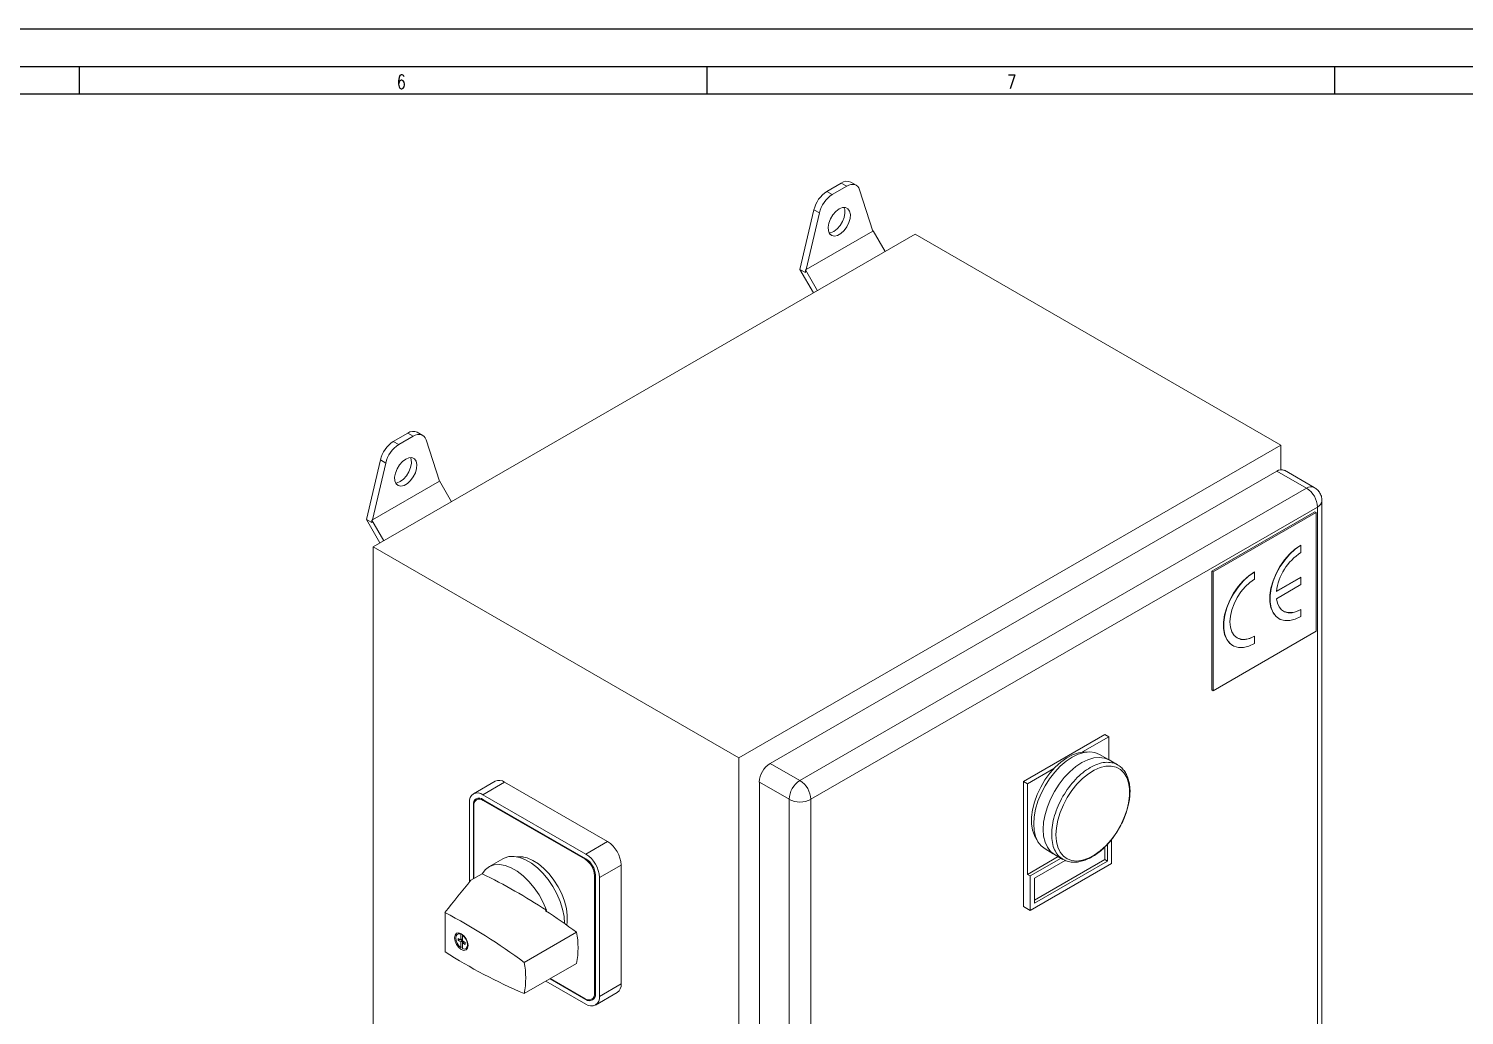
# Model space of a CAD drawing. Extents: x 4137 to 28680, y 2446 to 6814.
# Drawn here: x 4969.8 to 5344.4, y 3482.9 to 3740.6 of the extents above; entities that cross this region are included whole.
import ezdxf

# ---------------------------------------------------------------- set-up
doc = ezdxf.new("R2010")
doc.units = 0
doc.header["$LTSCALE"] = 0.5
doc.layers.get('0').update_dxf_attribs({"linetype": 'CONTINUOUS'})
doc.layers.add('DIM', color=5, linetype='CONTINUOUS')
doc.styles.get("Standard").update_dxf_attribs({"font": 'simplex.shx'})

msp = doc.modelspace()

# ---------------------------------------------------------------- linework, layer by layer
at = {"color": 7, "linetype": 'Continuous'}
for p, q in [((4137.01, 3740.59), (5819.01, 3740.59)), ((5809.01, 3730.59), (4157.01, 3730.59)), ((4164.01, 3723.59), (5802.01, 3723.59))]:
    msp.add_line(p, q, dxfattribs=at)
at = {"color": 7, "linetype": 'Continuous', "lineweight": 15}
for p, q in [((5178.06, 3698.1), (5181.82, 3700.27)), ((5179.47, 3697.28), (5178.06, 3698.1)), ((5183.24, 3699.46), (5179.47, 3697.28)), ((5183.24, 3699.46), (5181.82, 3700.27)), ((5185.74, 3699.7), (5184.32, 3700.52)), ((5190.07, 3687.75), (5186.61, 3698.54)), ((5171.04, 3677.72), (5174.69, 3693.29)), ((5176.1, 3692.47), (5172.64, 3677.68)), ((5174.69, 3693.29), (5176.1, 3692.47)), ((5201.09, 3686.9), (5059.67, 3605.26)), ((5190.07, 3687.75), (5172.64, 3677.68)), ((5190.13, 3687.78), (5190.07, 3687.75)), ((5193.25, 3682.38), (5190.13, 3687.78)), ((5296.55, 3631.79), (5201.09, 3686.9)), ((5171.04, 3677.72), (5172.46, 3676.9)), ((5174.58, 3671.59), (5171.04, 3677.72)), ((5172.64, 3677.68), (5172.46, 3677.58)), ((5172.46, 3676.9), (5172.46, 3677.58)), ((5172.46, 3677.58), (5175.58, 3672.17)), ((5064.92, 3632.79), (5068.68, 3634.96)), ((5070.1, 3634.14), (5066.34, 3631.97)), ((5070.1, 3634.14), (5068.68, 3634.96)), ((5072.6, 3634.39), (5071.18, 3635.21)), ((5066.34, 3631.97), (5064.92, 3632.79)), ((5076.93, 3622.43), (5073.47, 3633.23)), ((5155.13, 3550.15), (5296.55, 3631.79)), ((5296.55, 3625.43), (5296.55, 3631.79)), ((5057.9, 3612.41), (5061.55, 3627.97)), ((5062.96, 3627.16), (5059.5, 3612.37)), ((5061.55, 3627.97), (5062.96, 3627.16)), ((5163.26, 3548.72), (5295.49, 3625.06)), ((5295.49, 3625.06), (5303.27, 3620.57)), ((5305.27, 3620.77), (5297.49, 3625.26)), ((5076.93, 3622.43), (5059.5, 3612.37)), ((5077, 3622.47), (5076.93, 3622.43)), ((5080.12, 3617.06), (5077, 3622.47)), ((5303.27, 3620.57), (5171.04, 3544.23)), ((5173.87, 3539.34), (5306.1, 3615.67)), ((5306.1, 3615.67), (5306.1, 3381.32)), ((5307.27, 3382.96), (5307.27, 3617.3)), ((5057.9, 3612.41), (5059.32, 3611.59)), ((5061.44, 3606.28), (5057.9, 3612.41)), ((5059.5, 3612.37), (5059.32, 3612.27)), ((5059.32, 3611.59), (5059.32, 3612.27)), ((5059.32, 3612.27), (5062.44, 3606.86)), ((5305.39, 3614.45), (5278.52, 3598.93)), ((5305.75, 3614.24), (5278.88, 3598.73)), ((5305.39, 3614.45), (5305.75, 3614.24)), ((5305.75, 3583.21), (5305.75, 3614.24)), ((5059.67, 3605.26), (5059.67, 3360.3)), ((5059.67, 3605.26), (5155.13, 3550.15)), ((5301.79, 3605.67), (5301.71, 3605.71)), ((5301.79, 3605.67), (5301.79, 3603.81)), ((5278.52, 3598.93), (5278.52, 3567.9)), ((5278.52, 3598.93), (5278.88, 3598.73)), ((5278.88, 3598.73), (5278.88, 3567.7)), ((5289.69, 3598.69), (5289.62, 3598.73)), ((5289.69, 3598.69), (5289.69, 3596.83)), ((5295.39, 3593.6), (5301.79, 3597.29)), ((5295.4, 3593.68), (5301.71, 3597.33)), ((5301.79, 3597.29), (5301.71, 3597.33)), ((5301.79, 3597.29), (5301.79, 3595.43)), ((5295.39, 3591.73), (5301.79, 3595.43)), ((5296.02, 3586.53), (5296.09, 3586.49)), ((5301.79, 3588.91), (5301.71, 3588.95)), ((5301.79, 3588.91), (5301.79, 3587.05)), ((5278.88, 3567.7), (5305.75, 3583.21)), ((5289.69, 3581.93), (5289.62, 3581.97)), ((5289.69, 3581.93), (5289.69, 3580.07)), ((5283.92, 3579.55), (5283.99, 3579.51)), ((5278.52, 3567.9), (5278.88, 3567.7)), ((5250.59, 3556.27), (5229.38, 3544.03)), ((5251.65, 3555.66), (5244.79, 3551.7)), ((5250.59, 3556.27), (5251.65, 3555.66)), ((5251.65, 3549.66), (5251.65, 3555.66)), ((5155.13, 3550.15), (5155.13, 3305.19)), ((5171.04, 3544.23), (5163.26, 3548.72)), ((5251.4, 3549.79), (5249.22, 3551.05)), ((5253.93, 3548.35), (5251.71, 3549.63)), ((5237.3, 3547.38), (5230.44, 3543.41)), ((5091.47, 3544.07), (5085.81, 3540.8)), ((5088.31, 3540.55), (5093.97, 3543.82)), ((5115.18, 3525.04), (5088.31, 3540.55)), ((5120.84, 3528.31), (5093.97, 3543.82)), ((5160.44, 3543.83), (5168.21, 3539.34)), ((5160.44, 3309.48), (5160.44, 3543.83)), ((5229.38, 3544.03), (5229.38, 3511.36)), ((5229.38, 3544.03), (5230.44, 3543.41)), ((5230.44, 3543.41), (5230.44, 3519.73)), ((5084.77, 3538.51), (5084.77, 3517.72)), ((5085.84, 3518.59), (5085.84, 3537.9)), ((5085.91, 3537.61), (5085.91, 3518.63)), ((5087.39, 3539.66), (5086.63, 3539.22)), ((5088.31, 3539.33), (5115.18, 3523.82)), ((5114.97, 3523.7), (5088.38, 3539.04)), ((5168.21, 3539.34), (5168.21, 3304.99)), ((5173.87, 3304.99), (5173.87, 3539.34)), ((5120.84, 3528.31), (5115.18, 3525.04)), ((5234.99, 3526.39), (5237.16, 3525.13)), ((5250.59, 3523.61), (5250.59, 3526.88)), ((5251.3, 3523.2), (5251.3, 3527.6)), ((5252.36, 3522.59), (5252.36, 3528.84)), ((5093.54, 3523.82), (5089.86, 3521.7)), ((5097.64, 3524.28), (5097.57, 3524.25)), ((5118.72, 3518.92), (5124.37, 3522.18)), ((5124.37, 3491.16), (5124.37, 3522.18)), ((5238.46, 3524.37), (5230.44, 3519.73)), ((5239.17, 3523.96), (5231.15, 3519.33)), ((5231.15, 3510.34), (5252.36, 3522.59)), ((5232.21, 3513), (5250.59, 3523.61)), ((5240.29, 3523.38), (5232.21, 3518.71)), ((5232.21, 3512.18), (5251.3, 3523.2)), ((5237.46, 3524.95), (5239.68, 3523.66)), ((5251.3, 3523.2), (5250.59, 3523.61)), ((5088.11, 3519.9), (5085.18, 3518.21)), ((5117.44, 3488.71), (5117.44, 3519.41)), ((5117.66, 3519.53), (5117.66, 3488.5)), ((5118.72, 3487.89), (5118.72, 3518.92)), ((5231.15, 3519.33), (5230.44, 3519.73)), ((5231.15, 3519.33), (5231.15, 3510.34)), ((5232.21, 3518.71), (5232.21, 3512.18)), ((5229.38, 3511.36), (5231.15, 3510.34)), ((5078.41, 3509.79), (5078.41, 3499.47)), ((5104.65, 3510.24), (5104.86, 3510.36)), ((5082.16, 3504.42), (5081.66, 3504.13)), ((5082.53, 3502.62), (5081.87, 3503)), ((5081.87, 3503), (5081.87, 3502.49)), ((5082.67, 3504.21), (5082.53, 3504.13)), ((5082.53, 3504.13), (5082.53, 3502.62)), ((5082.96, 3502.87), (5082.96, 3504.01)), ((5082.97, 3503.88), (5083.06, 3503.93)), ((5082.97, 3502.36), (5082.97, 3503.88)), ((5099.1, 3496.76), (5112.75, 3504.64)), ((5082.3, 3502.74), (5081.87, 3502.49)), ((5081.87, 3502.49), (5082.53, 3502.11)), ((5082.3, 3502.74), (5082.3, 3502.75)), ((5082.96, 3502.36), (5082.3, 3502.74)), ((5082.96, 3502.87), (5082.53, 3502.62)), ((5082.96, 3502.36), (5082.53, 3502.11)), ((5082.53, 3502.11), (5082.53, 3500.6)), ((5082.53, 3500.6), (5082.96, 3500.85)), ((5082.96, 3500.85), (5082.96, 3502.36)), ((5083.63, 3501.98), (5082.97, 3502.36)), ((5083.4, 3502.1), (5082.97, 3501.85)), ((5082.97, 3500.34), (5082.97, 3501.85)), ((5082.97, 3501.85), (5083.63, 3501.47)), ((5083.63, 3501.97), (5083.4, 3502.1)), ((5083.63, 3501.47), (5083.63, 3501.98)), ((5083.84, 3500.34), (5084.35, 3500.63)), ((5099.1, 3488.6), (5112.75, 3496.48)), ((5104.75, 3491.87), (5115.18, 3485.85)), ((5115.18, 3487.07), (5105.82, 3492.48)), ((5105.89, 3492.52), (5114.97, 3487.28)), ((5117.68, 3485.6), (5123.34, 3488.87)), ((5124.37, 3491.16), (5118.72, 3487.89)), ((5116.72, 3487.1), (5117.48, 3487.54))]:
    msp.add_line(p, q, dxfattribs=at)
at = {"color": 8, "linetype": 'Continuous', "lineweight": 15}
for p, q in [((5085.92, 3537.95), (5085.84, 3537.9)), ((5088.38, 3539.04), (5088.59, 3539.17)), ((5115.18, 3523.82), (5114.97, 3523.7)), ((5117.44, 3519.41), (5117.66, 3519.53)), ((5117.66, 3488.83), (5117.44, 3488.71)), ((5115.18, 3487.07), (5115.27, 3487.12))]:
    msp.add_line(p, q, dxfattribs=at)
at = {"color": 7, "linetype": 'Continuous', "lineweight": 15, "flags": 128}
for points in [[(5186.61, 3698.54), (5186.4, 3699.02), (5186.11, 3699.41), (5185.75, 3699.69), (5185.33, 3699.87), (5184.85, 3699.94), (5184.34, 3699.89), (5183.79, 3699.73), (5183.24, 3699.46)], [(5181.29, 3693.52), (5182.15, 3693.86), (5182.93, 3693.88), (5183.56, 3693.57), (5183.99, 3692.95), (5184.19, 3692.09), (5184.12, 3691.06), (5183.81, 3689.94), (5183.27, 3688.85), (5182.55, 3687.88), (5181.73, 3687.11), (5180.86, 3686.61), (5180.04, 3686.43), (5179.32, 3686.58), (5178.78, 3687.05), (5178.47, 3687.79), (5178.4, 3688.75), (5178.6, 3689.83), (5179.03, 3690.95), (5179.66, 3691.99), (5180.44, 3692.88), (5181.29, 3693.52)], [(5179.88, 3687.64), (5180.73, 3688.28), (5181.51, 3689.16), (5182.15, 3690.21), (5182.58, 3691.32), (5182.77, 3692.4), (5182.71, 3693.36), (5182.51, 3693.91)], [(5178.66, 3687.24), (5179.03, 3687.29), (5179.88, 3687.64)], [(5073.47, 3633.23), (5073.26, 3633.7), (5072.98, 3634.09), (5072.62, 3634.38), (5072.19, 3634.56), (5071.72, 3634.62), (5071.2, 3634.58), (5070.66, 3634.41), (5070.1, 3634.14)], [(5068.16, 3628.2), (5069.01, 3628.55), (5069.79, 3628.57), (5070.42, 3628.25), (5070.86, 3627.64), (5071.05, 3626.78), (5070.98, 3625.74), (5070.67, 3624.63), (5070.13, 3623.54), (5069.42, 3622.57), (5068.59, 3621.8), (5067.73, 3621.3), (5066.9, 3621.11), (5066.19, 3621.26), (5065.65, 3621.73), (5065.33, 3622.48), (5065.27, 3623.44), (5065.46, 3624.52), (5065.89, 3625.64), (5066.52, 3626.68), (5067.3, 3627.56), (5068.16, 3628.2)], [(5066.74, 3622.33), (5067.6, 3622.97), (5068.38, 3623.85), (5069.01, 3624.89), (5069.44, 3626.01), (5069.63, 3627.09), (5069.57, 3628.05), (5069.37, 3628.6)], [(5065.53, 3621.93), (5065.89, 3621.98), (5066.74, 3622.33)], [(5301.71, 3605.71), (5300.23, 3604.69), (5298.8, 3603.4), (5297.47, 3601.86), (5296.28, 3600.14), (5295.28, 3598.3), (5294.5, 3596.38), (5293.96, 3594.47), (5293.69, 3592.63), (5293.69, 3590.91), (5293.96, 3589.38), (5294.5, 3588.09), (5295.28, 3587.08), (5296.02, 3586.53)], [(5301.79, 3605.67), (5300.3, 3604.65), (5298.87, 3603.36), (5297.54, 3601.82), (5296.35, 3600.1), (5295.35, 3598.26), (5294.57, 3596.34), (5294.03, 3594.43), (5293.76, 3592.58), (5293.76, 3590.87), (5294.03, 3589.34), (5294.57, 3588.04), (5295.35, 3587.04), (5296.35, 3586.34), (5297.54, 3586), (5298.87, 3586), (5300.3, 3586.35), (5301.79, 3587.05)], [(5289.62, 3598.73), (5288.14, 3597.71), (5286.71, 3596.42), (5285.38, 3594.88), (5284.19, 3593.16), (5283.19, 3591.32), (5282.41, 3589.4), (5281.87, 3587.49), (5281.6, 3585.64), (5281.6, 3583.93), (5281.87, 3582.4), (5282.41, 3581.1), (5283.19, 3580.1), (5283.92, 3579.55)], [(5289.69, 3598.69), (5288.21, 3597.67), (5286.78, 3596.38), (5285.45, 3594.84), (5284.26, 3593.12), (5283.26, 3591.27), (5282.48, 3589.36), (5281.94, 3587.45), (5281.67, 3585.6), (5281.67, 3583.89), (5281.94, 3582.36), (5282.48, 3581.06), (5283.26, 3580.06), (5284.26, 3579.36), (5285.45, 3579.01), (5286.78, 3579.02), (5288.21, 3579.37), (5289.69, 3580.07)], [(5289.69, 3596.83), (5288.44, 3595.96), (5287.23, 3594.83), (5286.11, 3593.5), (5285.13, 3592.01), (5284.33, 3590.42), (5283.74, 3588.79), (5283.37, 3587.18), (5283.25, 3585.66), (5283.37, 3584.27), (5283.74, 3583.09), (5284.33, 3582.15), (5285.13, 3581.48), (5286.11, 3581.12), (5287.23, 3581.07), (5288.44, 3581.35), (5289.69, 3581.93)], [(5295.39, 3591.73), (5295.64, 3590.57), (5296.09, 3589.59), (5296.72, 3588.83), (5297.52, 3588.31), (5298.46, 3588.06), (5299.51, 3588.08), (5300.63, 3588.36), (5301.79, 3588.91)], [(5245.99, 3551.68), (5245.16, 3551.72), (5243.72, 3551.52), (5242.2, 3551), (5240.66, 3550.18), (5239.13, 3549.08), (5237.64, 3547.73), (5236.25, 3546.16), (5234.97, 3544.41), (5233.86, 3542.53), (5232.93, 3540.57), (5232.21, 3538.58), (5231.73, 3536.6), (5231.48, 3534.7), (5231.48, 3532.91), (5231.73, 3531.3), (5232.21, 3529.89), (5232.83, 3528.85)], [(5249.22, 3551.05), (5248.02, 3551.54), (5246.68, 3551.71), (5245.22, 3551.57), (5243.68, 3551.11), (5242.11, 3550.34), (5240.53, 3549.29), (5238.99, 3547.98), (5237.54, 3546.44), (5236.19, 3544.71), (5234.99, 3542.83), (5233.96, 3540.85), (5233.14, 3538.82), (5232.53, 3536.78), (5232.16, 3534.8), (5232.04, 3532.91), (5232.16, 3531.16), (5232.53, 3529.6), (5233.14, 3528.26), (5233.96, 3527.18), (5234.99, 3526.39), (5234.99, 3526.39)], [(5251.71, 3549.63), (5250.5, 3550.12), (5249.16, 3550.3), (5247.69, 3550.15), (5246.16, 3549.69), (5244.58, 3548.92), (5243, 3547.87), (5241.47, 3546.56), (5240.01, 3545.02), (5238.66, 3543.28), (5237.46, 3541.4), (5236.43, 3539.42), (5235.6, 3537.39), (5235, 3535.35), (5234.63, 3533.36), (5234.5, 3531.47), (5234.63, 3529.72), (5235, 3528.16), (5235.6, 3526.82), (5236.43, 3525.74), (5237.46, 3524.95), (5237.46, 3524.95)], [(5237.85, 3530.07), (5237.97, 3528.36), (5238.34, 3526.84), (5238.95, 3525.55), (5239.78, 3524.51), (5240.8, 3523.77), (5242, 3523.33), (5243.34, 3523.21), (5244.79, 3523.41), (5246.31, 3523.93), (5247.85, 3524.75), (5249.39, 3525.85), (5250.88, 3527.21), (5252.27, 3528.78), (5253.55, 3530.53), (5254.66, 3532.41), (5255.59, 3534.38), (5256.31, 3536.38), (5256.8, 3538.36), (5257.05, 3540.26), (5257.05, 3542.05), (5256.8, 3543.67), (5256.31, 3545.08), (5255.59, 3546.25), (5254.66, 3547.14), (5253.55, 3547.74), (5252.27, 3548.02), (5250.88, 3547.98), (5249.39, 3547.62), (5247.85, 3546.94), (5246.31, 3545.98), (5244.79, 3544.75), (5243.34, 3543.28), (5242, 3541.61), (5240.8, 3539.79), (5239.78, 3537.86), (5238.95, 3535.87), (5238.34, 3533.87), (5237.97, 3531.92), (5237.85, 3530.07)], [(5088.11, 3519.9), (5088.94, 3520.99), (5089.98, 3521.77), (5091.21, 3522.21), (5092.6, 3522.32), (5094.09, 3522.07), (5095.66, 3521.49), (5097.24, 3520.59), (5098.81, 3519.39), (5100.31, 3517.92), (5101.71, 3516.24), (5102.95, 3514.38), (5104.01, 3512.4), (5104.86, 3510.36)], [(5109.59, 3506.9), (5109.47, 3508.73), (5109.09, 3510.69), (5108.46, 3512.69), (5107.62, 3514.68), (5106.57, 3516.6), (5105.34, 3518.41), (5103.98, 3520.05), (5102.51, 3521.48), (5100.98, 3522.67), (5099.43, 3523.57), (5097.9, 3524.16), (5096.43, 3524.43), (5095.07, 3524.37), (5093.84, 3523.98), (5093.54, 3523.82)], [(5110.23, 3506.45), (5110.33, 3507.31), (5110.33, 3509.01), (5110.08, 3510.83), (5109.59, 3512.72), (5108.87, 3514.62), (5107.95, 3516.48), (5106.84, 3518.25), (5105.59, 3519.86), (5104.22, 3521.29), (5102.78, 3522.48), (5101.31, 3523.4), (5099.84, 3524.03), (5098.43, 3524.34), (5097.14, 3524.34)], [(5097.49, 3524.26), (5097.68, 3524.29), (5098.79, 3524.29)], [(5080.89, 3503.2), (5081.02, 3503.9), (5081.4, 3504.35), (5081.98, 3504.46), (5082.65, 3504.22), (5083.33, 3503.68), (5083.9, 3502.9), (5084.29, 3502.02), (5084.42, 3501.16), (5084.29, 3500.46), (5083.9, 3500.02), (5083.33, 3499.9), (5082.65, 3500.14), (5081.98, 3500.68), (5081.4, 3501.46), (5081.02, 3502.34), (5080.89, 3503.2)], [(5082.53, 3500.6), (5082.01, 3501.1), (5081.58, 3501.74), (5081.3, 3502.45), (5081.2, 3503.13), (5081.3, 3503.7), (5081.58, 3504.08), (5082.01, 3504.23), (5082.53, 3504.13)], [(5082.97, 3503.88), (5083.49, 3503.38), (5083.92, 3502.73), (5084.2, 3502.02), (5084.3, 3501.34), (5084.2, 3500.78), (5083.92, 3500.39), (5083.49, 3500.24), (5082.97, 3500.34)]]:
    msp.add_lwpolyline(points, dxfattribs=at)
at = {"color": 7, "linetype": 'Continuous', "lineweight": 15}
for centre, radius, start, end in [((5182.32, 3691.53), 7.83, 122.922, 167.0068), ((5183.28, 3698.26), 2.49, 65.3422, 125.9691), ((5183.73, 3690.71), 7.83, 122.922, 167.0068), ((5070.15, 3632.94), 2.49, 65.3418, 125.9693), ((5069.18, 3626.21), 7.83, 122.9221, 167.0067), ((5070.59, 3625.4), 7.83, 122.9221, 167.0067), ((5296.66, 3623.42), 2.01, 65.6929, 125.6172), ((5299.96, 3615.39), 6.15, 2.6056, 57.3943), ((5309.5, 3591.86), 14.22, 122.8576, 172.9928), ((5299.05, 3592.65), 4.56, 245.4686, 305.8422), ((5286.95, 3585.7), 4.59, 245.6933, 305.6175), ((5166.58, 3543.55), 6.15, 122.6056, 177.3945), ((5092.5, 3541.78), 2.51, 54.3823, 114.307), ((5174.35, 3539.06), 6.15, 122.6056, 177.3945), ((5167.73, 3539.06), 6.15, 2.6056, 57.3943), ((5086.93, 3538.86), 2.18, 50.7968, 189.2138), ((5087.34, 3538.15), 1.53, 50.7966, 189.2141), ((5087.41, 3537.86), 1.53, 50.7966, 189.2141), ((5171.04, 3544.79), 6.15, 242.6096, 297.3904), ((5116.7, 3521.84), 7.68, 2.6056, 57.3945), ((5112.07, 3519.16), 5.38, 2.6054, 57.3946), ((5111.04, 3518.57), 7.68, 2.6056, 57.3945), ((5112.28, 3519.29), 5.38, 2.6054, 57.3946), ((5019.3, 3379.61), 156.26, 56.8026, 63.876), ((4999.17, 3360.97), 168.6, 53.6501, 61.9671), ((5005.45, 3358.08), 181.64, 53.7925, 56.9), ((5090.63, 3500.56), 22.5, 349.5545, 10.4455), ((5157, 3624.01), 147.26, 237.7468, 246.8496), ((5076.98, 3492.68), 22.5, 349.5545, 10.4455), ((5115.93, 3488.46), 1.53, 230.7966, 9.2141), ((5116.15, 3488.26), 1.53, 230.7966, 9.2141), ((5116.56, 3487.54), 2.18, 230.7965, 9.2142), ((5121.93, 3490.88), 2.45, 304.851, 6.4612)]:
    msp.add_arc(centre, radius, start, end, dxfattribs=at)
at = {"color": 8, "linetype": 'Continuous', "lineweight": 15}
for centre, start, end in [((5304.44, 3618.98), 64.907, 126.3293), ((5305.31, 3617.47), 293.6721, 355.1574)]:
    msp.add_arc(centre, 1.97, start, end, dxfattribs=at)
at = {"color": 7, "linetype": 'Continuous', "lineweight": 15}
msp.add_ellipse((5070.26, 3362.6), major_axis=(180.79, 279.97), ratio=0.237277, start_param=1.141161, end_param=1.176359, dxfattribs=at)
for points, knots in [([(5307.24, 3617.31), (5307.25, 3617.42), (5307.29, 3617.91), (5307.04, 3618.78), (5306.49, 3619.76), (5305.85, 3620.42), (5305.4, 3620.67), (5305.26, 3620.75)], [0, 0, 0, 0, 0.080143, 0.351886, 0.63319, 0.884648, 1, 1, 1, 1]), ([(5256.17, 3535.8), (5256.3, 3536.21), (5256.59, 3537.11), (5256.9, 3538.49), (5257.12, 3539.93), (5257.2, 3541.36), (5257.13, 3542.74), (5256.91, 3544.04), (5256.53, 3545.26), (5255.98, 3546.37), (5255.24, 3547.33), (5254.58, 3547.98), (5254.11, 3548.21), (5254.01, 3548.26)], [0, 0, 0, 0, 0.079256, 0.170298, 0.264321, 0.360476, 0.458182, 0.557169, 0.657331, 0.758873, 0.862402, 0.969312, 1, 1, 1, 1]), ([(5254.3, 3531.68), (5254.64, 3532.31), (5255.13, 3533.2), (5255.71, 3534.55), (5256.01, 3535.29), (5256.16, 3535.76), (5256.17, 3535.8)], [0, 0, 0, 0, 0.47089, 0.661427, 0.975733, 1, 1, 1, 1]), ([(5252.45, 3528.96), (5252.55, 3529.08), (5252.92, 3529.55), (5253.55, 3530.45), (5254.04, 3531.25), (5254.3, 3531.68)], [0, 0, 0, 0, 0.149928, 0.544206, 1, 1, 1, 1]), ([(5239.6, 3523.75), (5239.86, 3523.59), (5240.53, 3523.2), (5241.73, 3522.93), (5243.09, 3522.88), (5244.46, 3523.11), (5245.85, 3523.57), (5247.23, 3524.24), (5248.57, 3525.11), (5249.84, 3526.13), (5251, 3527.25), (5251.86, 3528.2), (5252.32, 3528.78), (5252.45, 3528.96)], [0, 0, 0, 0, 0.07522, 0.187651, 0.289213, 0.391234, 0.492811, 0.593337, 0.692199, 0.788545, 0.879764, 0.964348, 1, 1, 1, 1])]:
    msp.add_open_spline(points, degree=3, knots=knots, dxfattribs=at)
at = {"color": 8, "linetype": 'Continuous', "lineweight": 15}
for points, knots in [([(5254.01, 3548.28), (5253.98, 3548.3), (5253.54, 3548.68), (5252.42, 3548.96), (5250.69, 3549.07), (5248.78, 3548.63), (5246.8, 3547.72), (5244.83, 3546.35), (5242.92, 3544.58), (5241.17, 3542.49), (5239.63, 3540.15), (5238.37, 3537.64), (5237.44, 3535.08), (5236.84, 3532.54), (5236.77, 3530.97), (5236.73, 3530.19)], [0, 0, 0, 0, 0.005119, 0.088026, 0.170933, 0.253839, 0.336746, 0.419653, 0.502559, 0.585466, 0.668373, 0.75128, 0.834187, 0.917094, 1, 1, 1, 1]), ([(5236.73, 3530.19), (5236.76, 3529.45), (5236.84, 3527.97), (5237.44, 3526.12), (5238.34, 3524.64), (5239.19, 3524.02), (5239.6, 3523.73)], [0, 0, 0, 0, 0.25392, 0.507839, 0.761759, 1, 1, 1, 1])]:
    msp.add_open_spline(points, degree=3, knots=knots, dxfattribs=at)
at = {"layer": 'DIM', "color": 7}
for p, q in [((4983.01, 3723.59), (4983.01, 3730.59)), ((5146.81, 3723.59), (5146.81, 3730.59)), ((5310.61, 3723.59), (5310.61, 3730.59))]:
    msp.add_line(p, q, dxfattribs=at)

# ---------------------------------------------------------------- texts
at = {"layer": 'DIM', "color": 7, "width": 0.75}
for s, p in [('6', (5065.81, 3724.87)), ('7', (5225.1, 3724.87))]:
    msp.add_text(s, height=3.7, dxfattribs=at).set_placement(p)

doc.saveas('drawing.dxf')
